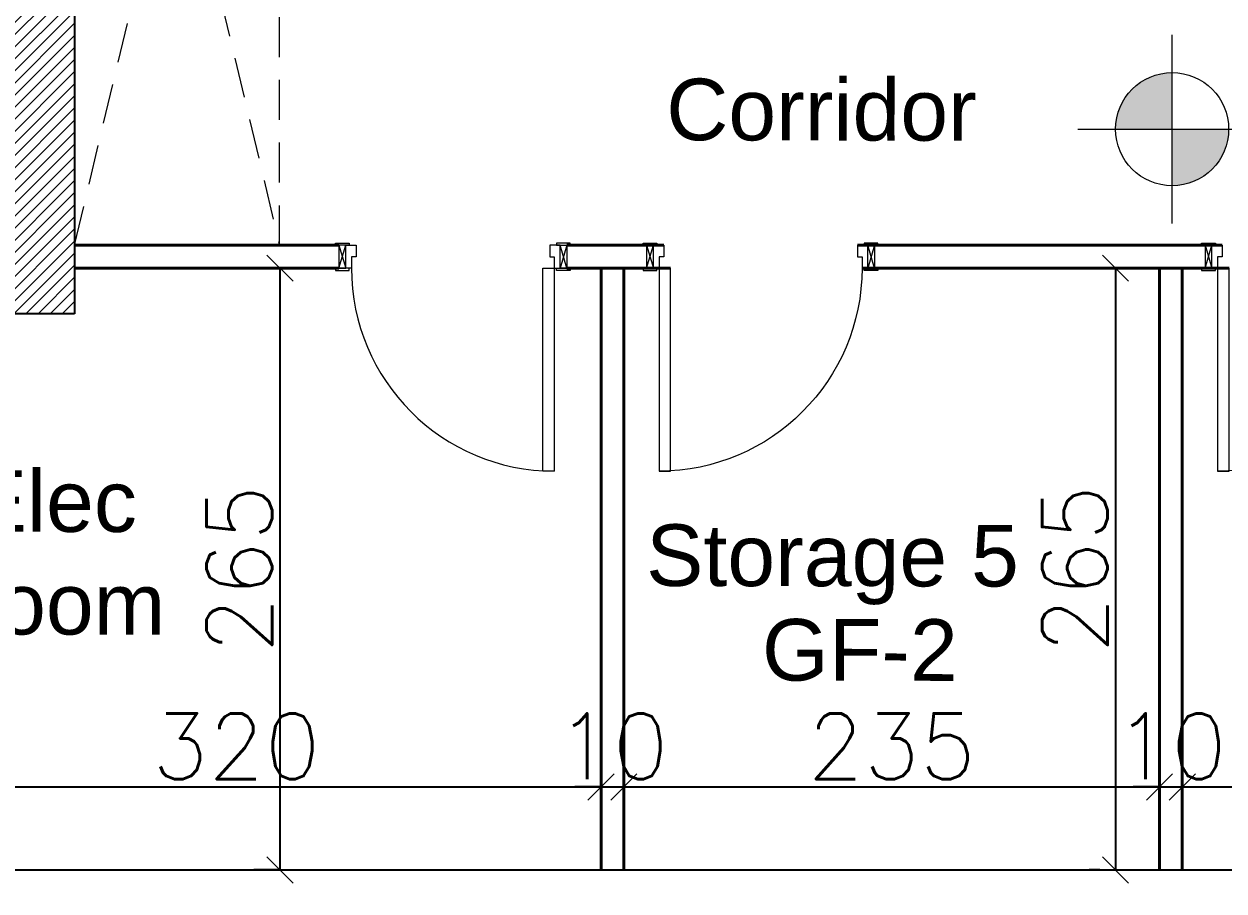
# Model space of a CAD drawing. Header units: metres. Extents: x -322116 to -321123, y -26723 to -26468.
# Drawn here: x -321780.77 to -321775.51, y -26556.65 to -26552.85 of the extents above; entities that cross this region are included whole.
import ezdxf

# ---------------------------------------------------------------- set-up
doc = ezdxf.new("R2010")
doc.units = ezdxf.units.M
doc.header["$LTSCALE"] = 7
doc.header["$MEASUREMENT"] = 0
doc.header["$PDMODE"] = 34
doc.header["$PDSIZE"] = 0.5
doc.linetypes.add('1363-TXX-A-XXX-Plots layouts-R02$0$HIDDEN', pattern=[0.375, 0.25, -0.125])
doc.linetypes.add('Hidden', pattern=[9.525, 6.35, -3.175])
for name, color, linetype, lineweight in [('1363TRXX-AS003$0$A-FLOR-IDEN', 4, 'Continuous', 18), ('A-ANNO-TXT3', 6, 'Continuous', 30), ('A-DOOR', 134, 'Continuous', 18), ('A-FLOR-HIDN', 9, 'Hidden', 13), ('A-GRID-DIMS', 142, 'Continuous', 9), ('A-WALL-BLWO', 7, 'Continuous', 40), ('L-Structure', 5, 'Continuous', 15), ('PATT-CONC', 8, 'Continuous', 9), ('plaster', 1, 'Continuous', 0)]:
    doc.layers.add(name, color=color, linetype=linetype, lineweight=lineweight)
doc.layers.add('22-1-14-ROAD P2PFGC', color=5, linetype='Continuous')
doc.styles.add('1363TRXX-AS003$0$EG_SIMPLEX', font='SIMPLEX.shx')
doc.styles.add('EG_SIMPLEX', font='SIMPLEX.shx')
doc.styles.get("Standard").update_dxf_attribs({"font": 'romans.shx', "height": 0.5})
doc.dimstyles.new('ERGA-M-0200', dxfattribs={"dimscale": 1.15, "dimtxt": 0.2, "dimasz": 0.2, "dimexe": 0.1, "dimexo": 0.1, "dimgap": 0.06, "dimtad": 1, "dimdec": 1, "dimlfac": 100, "dimrnd": 5, "dimdsep": 46, "dimtxsty": 'EG_SIMPLEX', "dimblk1": 'OBLIQUE', "dimblk2": 'OBLIQUE', "dimsah": 1, "dimcen": 0.3, "dimclrd": 256, "dimclre": 256, "dimclrt": 2, "dimadec": 0, "dimazin": 0, "dimtfac": 1, "dimtdec": 1, "dimtix": 1, "dimtmove": 2, "dimatfit": 3, "dimldrblk": 'OBLIQUE', "dimfxl": 1, "dimtolj": 1, "dimtzin": 0, "dimarcsym": 0})
pattern_1 = [(45, (65, 0), (-0.0265165042945, 0.0265165042945), [])]

# ---------------------------------------------------------------- blocks, each defined once
blk = doc.blocks.new('1363TRXX-AS003$0$TAG-LEV-PL1')
h = blk.add_hatch(color=256)
h.paths.add_polyline_path([(0, 168.7, 0.414214), (-168.8, 0), (0, 0)])
h.paths.add_polyline_path([(168.7, 0), (0, 0), (0, -168.8, 0.414214)])
for p, q in [((0, -281.3), (0, 281.3)), ((-281.3, 0), (1859, 0))]:
    blk.add_line(p, q)
blk.add_circle((0, 0), 168.7)
at = {"style": '1363TRXX-AS003$0$EG_SIMPLEX', "width": 0.85}
for tag, p in [('F.F.L.', (450, 150)), ('C.L.', (450, -450))]:
    blk.add_attdef(tag, p, '', height=300, dxfattribs=at)
blk = doc.blocks.new('*U84')
for p, q in [((-200, 0), (-170, -100)), ((-200, -100), (-170, 0)), ((800, 0), (770, -100)), ((800, -100), (770, 0))]:
    blk.add_line(p, q)
for points in [[(-95, 890), (-95, 0), (-145, 0), (-145, 890)], [(-215, 10), (-155, 10), (-155, 0), (-215, 0)], [(-170, -100), (-200, -100), (-200, 0), (-170, 0)], [(-145, 0), (-170, 0), (-170, -100), (-125, -100), (-125, -50), (-145, -50), (-145, 0)], [(745, 0), (770, 0), (770, -100), (725, -100), (725, -50), (745, -50), (745, 0)], [(815, 10), (755, 10), (755, 0), (815, 0)], [(770, -100), (800, -100), (800, 0), (770, 0)], [(-215, -110), (-155, -110), (-155, -100), (-215, -100)], [(815, -110), (755, -110), (755, -100), (815, -100)]]:
    blk.add_lwpolyline(points, close=True)
blk.add_arc((-145, 0), 890, 0, 90)
blk = doc.blocks.new('block')
at = {"layer": 'PATT-CONC', "transparency": 33554610}
h = blk.add_hatch(dxfattribs=at)
h.set_pattern_fill('ANSI31', color=8, scale=0.3)
h.set_pattern_definition([(45, (0, 0), (-0.0265165042945, 0.0265165042945), [])])
edge = h.paths.add_edge_path()
edge.add_line((-321666.3118, -26556.5581), (-321655.5118, -26556.5581))
edge.add_line((-321655.5118, -26556.5581), (-321655.5118, -26553.8198))
edge.add_line((-321655.5118, -26553.8198), (-321653.5118, -26553.8198))
edge.add_line((-321653.5118, -26553.8198), (-321653.5118, -26552.0448))
edge.add_line((-321653.5118, -26552.0448), (-321655.5118, -26552.0448))
edge.add_line((-321655.5118, -26552.0448), (-321655.5118, -26549.7581))
edge.add_line((-321655.5118, -26549.7581), (-321655.2118, -26549.7581))
edge.add_line((-321655.2118, -26549.7581), (-321655.2118, -26551.7448))
edge.add_line((-321655.2118, -26551.7448), (-321653.5118, -26551.7448))
edge.add_line((-321653.5118, -26551.7448), (-321653.5118, -26549.7581))
edge.add_line((-321653.5118, -26549.7581), (-321653.2118, -26549.7581))
edge.add_line((-321653.2118, -26549.7581), (-321653.2118, -26553.8198))
edge.add_line((-321653.2118, -26553.8198), (-321650.8518, -26553.8198))
edge.add_line((-321650.8518, -26553.8198), (-321650.8514, -26549.7581))
edge.add_line((-321650.8514, -26549.7581), (-321650.5518, -26549.7581))
edge.add_line((-321650.5518, -26549.7581), (-321650.5518, -26554.1198))
edge.add_line((-321650.5518, -26554.1198), (-321651.4424, -26554.1198))
edge.add_line((-321651.4424, -26554.1198), (-321651.4424, -26556.5581))
edge.add_line((-321651.4424, -26556.5581), (-321642.2603, -26556.5581))
at = {"layer": 'L-Structure'}
blk.add_lwpolyline([(-321666.3118, -26556.5581), (-321655.5118, -26556.5581), (-321655.5118, -26553.8198), (-321653.5118, -26553.8198), (-321653.5118, -26552.0448), (-321655.5118, -26552.0448), (-321655.5118, -26549.7581), (-321655.2118, -26549.7581), (-321655.2118, -26551.7448), (-321653.5118, -26551.7448), (-321653.5118, -26549.7581), (-321653.2118, -26549.7581), (-321653.2118, -26553.8198), (-321650.8518, -26553.8198), (-321650.8514, -26549.7581), (-321650.5518, -26549.7581), (-321650.5518, -26554.1198), (-321651.4424, -26554.1198), (-321651.4424, -26556.5581), (-321642.2603, -26556.5581)], dxfattribs=at)
blk = doc.blocks.new('new for 322')
at = {"layer": 'plaster'}
h = blk.add_hatch(dxfattribs=at)
h.set_pattern_fill('ANSI38', color=256, scale=1.6)
h.paths.add_polyline_path([(-321765.0788, -26543.0781), (-321765.5036, -26543.5028), (-321766.2268, -26542.7796), (-321766.2956, -26542.7796), (-321765.5175, -26558.0822), (-321764.316, -26558.0822)])
h.paths.add_polyline_path([(-321768.5834, -26556.8625), (-321781.7424, -26556.8822), (-321781.7424, -26554.1198), (-321785.2118, -26554.1198), (-321785.2118, -26556.8581), (-321797.2021, -26556.8581), (-321797.2961, -26558.0581), (-321784.2274, -26558.0581), (-321784.2274, -26555.3198), (-321783.0674, -26555.3198), (-321783.0674, -26558.0822), (-321768.5214, -26558.0822)])
h.paths.add_polyline_path([(-321765.5798, -26556.8581), (-321768.5834, -26556.8625), (-321768.5214, -26558.0822), (-321765.5175, -26558.0822)])
h.paths.add_polyline_path([(-321797.2021, -26556.8581), (-321800.2113, -26556.8581), (-321800.3053, -26558.0581), (-321797.2961, -26558.0581)])
h.paths.add_polyline_path([(-321799.6506, -26549.7008), (-321799.1168, -26542.8869), (-321799.7327, -26543.5028), (-321800.3225, -26542.9129), (-321800.847, -26549.6071), (-321801.509, -26558.0581), (-321800.3053, -26558.0581), (-321800.2113, -26556.8581), (-321800.2113, -26556.8581)])
h.paths.add_polyline_path([(-321798.8905, -26539.9977), (-321798.2566, -26531.9053), (-321770.9538, -26531.9053), (-321771.0148, -26530.7053), (-321799.3662, -26530.7053), (-321800.0868, -26539.9039), (-321800.3225, -26542.9129), (-321799.7327, -26543.5028), (-321799.1168, -26542.8869)])
edge = h.paths.add_edge_path(flags=16)
edge.add_arc((-321799.7327, -26542.7796), 0.5062, 0, 360)
h.paths.add_polyline_path([(-321799.9764, -26543.172), (-321799.4889, -26543.172), (-321799.4889, -26542.8345), (-321799.9764, -26542.8345)], flags=0)
h.paths.add_polyline_path([(-321800.1505, -26542.7522), (-321799.3148, -26542.7522), (-321799.3148, -26542.4147), (-321800.1505, -26542.4147)], flags=0)
h.paths.add_polyline_path([(-321800.0191, -26538.1625), (-321799.0769, -26538.1625), (-321799.0769, -26537.7125), (-321800.0191, -26537.7125)], flags=17)
h.paths.add_polyline_path([(-321799.7372, -26537.6648), (-321799.3588, -26537.6648), (-321799.3588, -26537.2054), (-321799.7372, -26537.2054)], flags=16)
edge = h.paths.add_edge_path()
edge.add_line((-321765.8073, -26528.7505), (-321767.005, -26528.8262))
edge.add_line((-321767.005, -26528.8262), (-321766.2956, -26542.7796))
edge.add_line((-321766.2956, -26542.7796), (-321766.2268, -26542.7796))
edge.add_line((-321766.2268, -26542.7796), (-321766.0098, -26542.7796))
edge.add_arc((-321765.5036, -26542.7796), 0.5062, 39.0187, 180, ccw=False)
edge.add_line((-321765.1102, -26542.4608), (-321765.8073, -26528.7505))
blk = doc.blocks.new('_OBLIQUE')
at = {"color": 0, "linetype": 'ByBlock'}
blk.add_line((-0.5, -0.5), (0.5, 0.5), dxfattribs=at)
blk = doc.blocks.new('*D147')
at = {"layer": 'A-GRID-DIMS', "lineweight": -2, "transparency": 16777216}
for p, q in [((-321781.4424, -26556.2408), (-321781.4424, -26556.0793)), ((-321778.2415, -26556.2408), (-321778.2415, -26556.0793)), ((-321781.4424, -26556.1943), (-321778.2415, -26556.1943))]:
    blk.add_line(p, q, dxfattribs=at)
at = {"layer": 'Defpoints', "color": 0, "transparency": 16777216}
for p in [(-321778.2415, -26556.1943), (-321781.4424, -26556.3558), (-321778.2415, -26556.3558)]:
    blk.add_point(p, dxfattribs=at)
at = {"layer": 'A-GRID-DIMS', "lineweight": -2, "transparency": 16777216, "xscale": 0.115, "yscale": 0.115, "zscale": 0.115, "rotation": 180}
blk.add_blockref('_OBLIQUE', (-321781.4424, -26556.1943), dxfattribs=at)
at = {"layer": 'A-GRID-DIMS', "lineweight": -2, "transparency": 16777216, "xscale": 0.115, "yscale": 0.115, "zscale": 0.115}
blk.add_blockref('_OBLIQUE', (-321778.2415, -26556.1943), dxfattribs=at)
at = {"layer": 'A-GRID-DIMS', "color": 2, "transparency": 16777216, "insert": (-321779.8419, -26556.016), "char_height": 0.2875, "attachment_point": 5, "style": 'EG_SIMPLEX'}
blk.add_mtext('\\A1;320', dxfattribs=at)
blk = doc.blocks.new('*D148')
at = {"layer": 'A-GRID-DIMS', "lineweight": -2, "transparency": 16777216}
for p, q in [((-321778.2415, -26556.2408), (-321778.2415, -26556.0793)), ((-321778.1415, -26556.317), (-321778.1415, -26556.0793)), ((-321778.2415, -26556.1943), (-321778.3565, -26556.1943)), ((-321778.2415, -26556.1943), (-321778.1415, -26556.1943)), ((-321778.1415, -26556.1943), (-321778.0265, -26556.1943))]:
    blk.add_line(p, q, dxfattribs=at)
at = {"layer": 'Defpoints', "color": 0, "transparency": 16777216}
for p in [(-321778.1415, -26556.1943), (-321778.2415, -26556.3558), (-321778.1415, -26556.432)]:
    blk.add_point(p, dxfattribs=at)
at = {"layer": 'A-GRID-DIMS', "lineweight": -2, "transparency": 16777216, "xscale": 0.115, "yscale": 0.115, "zscale": 0.115}
blk.add_blockref('_OBLIQUE', (-321778.2415, -26556.1943), dxfattribs=at)
at = {"layer": 'A-GRID-DIMS', "lineweight": -2, "transparency": 16777216, "xscale": 0.115, "yscale": 0.115, "zscale": 0.115, "rotation": 180}
blk.add_blockref('_OBLIQUE', (-321778.1415, -26556.1943), dxfattribs=at)
at = {"layer": 'A-GRID-DIMS', "color": 2, "transparency": 16777216, "insert": (-321778.1915, -26556.016), "char_height": 0.2875, "attachment_point": 5, "style": 'EG_SIMPLEX'}
blk.add_mtext('\\A1;10', dxfattribs=at)
blk = doc.blocks.new('*D149')
at = {"layer": 'A-GRID-DIMS', "lineweight": -2, "transparency": 16777216}
for p, q in [((-321778.1415, -26556.317), (-321778.1415, -26556.0793)), ((-321775.7915, -26556.317), (-321775.7915, -26556.0793)), ((-321778.1415, -26556.1943), (-321775.7915, -26556.1943))]:
    blk.add_line(p, q, dxfattribs=at)
at = {"layer": 'Defpoints', "color": 0, "transparency": 16777216}
for p in [(-321775.7915, -26556.1943), (-321778.1415, -26556.432), (-321775.7915, -26556.432)]:
    blk.add_point(p, dxfattribs=at)
at = {"layer": 'A-GRID-DIMS', "lineweight": -2, "transparency": 16777216, "xscale": 0.115, "yscale": 0.115, "zscale": 0.115, "rotation": 180}
blk.add_blockref('_OBLIQUE', (-321778.1415, -26556.1943), dxfattribs=at)
at = {"layer": 'A-GRID-DIMS', "lineweight": -2, "transparency": 16777216, "xscale": 0.115, "yscale": 0.115, "zscale": 0.115}
blk.add_blockref('_OBLIQUE', (-321775.7915, -26556.1943), dxfattribs=at)
at = {"layer": 'A-GRID-DIMS', "color": 2, "transparency": 16777216, "insert": (-321776.9665, -26556.016), "char_height": 0.2875, "attachment_point": 5, "style": 'EG_SIMPLEX'}
blk.add_mtext('\\A1;235', dxfattribs=at)
blk = doc.blocks.new('*D150')
at = {"layer": 'A-GRID-DIMS', "lineweight": -2, "transparency": 16777216}
for p, q in [((-321775.7915, -26556.317), (-321775.7915, -26556.0793)), ((-321775.6915, -26556.317), (-321775.6915, -26556.0793)), ((-321775.7915, -26556.1943), (-321775.9065, -26556.1943)), ((-321775.7915, -26556.1943), (-321775.6915, -26556.1943)), ((-321775.6915, -26556.1943), (-321775.5765, -26556.1943))]:
    blk.add_line(p, q, dxfattribs=at)
at = {"layer": 'Defpoints', "color": 0, "transparency": 16777216}
for p in [(-321775.6915, -26556.1943), (-321775.7915, -26556.432), (-321775.6915, -26556.432)]:
    blk.add_point(p, dxfattribs=at)
at = {"layer": 'A-GRID-DIMS', "lineweight": -2, "transparency": 16777216, "xscale": 0.115, "yscale": 0.115, "zscale": 0.115}
blk.add_blockref('_OBLIQUE', (-321775.7915, -26556.1943), dxfattribs=at)
at = {"layer": 'A-GRID-DIMS', "lineweight": -2, "transparency": 16777216, "xscale": 0.115, "yscale": 0.115, "zscale": 0.115, "rotation": 180}
blk.add_blockref('_OBLIQUE', (-321775.6915, -26556.1943), dxfattribs=at)
at = {"layer": 'A-GRID-DIMS', "color": 2, "transparency": 16777216, "insert": (-321775.7415, -26556.016), "char_height": 0.2875, "attachment_point": 5, "style": 'EG_SIMPLEX'}
blk.add_mtext('\\A1;10', dxfattribs=at)
blk = doc.blocks.new('*D151')
at = {"layer": 'A-GRID-DIMS', "lineweight": -2, "transparency": 16777216}
for p, q in [((-321775.6915, -26556.317), (-321775.6915, -26556.0793)), ((-321773.3415, -26556.317), (-321773.3415, -26556.0793)), ((-321775.6915, -26556.1943), (-321773.3415, -26556.1943))]:
    blk.add_line(p, q, dxfattribs=at)
at = {"layer": 'Defpoints', "color": 0, "transparency": 16777216}
for p in [(-321773.3415, -26556.1943), (-321775.6915, -26556.432), (-321773.3415, -26556.432)]:
    blk.add_point(p, dxfattribs=at)
at = {"layer": 'A-GRID-DIMS', "lineweight": -2, "transparency": 16777216, "xscale": 0.115, "yscale": 0.115, "zscale": 0.115, "rotation": 180}
blk.add_blockref('_OBLIQUE', (-321775.6915, -26556.1943), dxfattribs=at)
at = {"layer": 'A-GRID-DIMS', "lineweight": -2, "transparency": 16777216, "xscale": 0.115, "yscale": 0.115, "zscale": 0.115}
blk.add_blockref('_OBLIQUE', (-321773.3415, -26556.1943), dxfattribs=at)
at = {"layer": 'A-GRID-DIMS', "color": 2, "transparency": 16777216, "insert": (-321774.5165, -26556.016), "char_height": 0.2875, "attachment_point": 5, "style": 'EG_SIMPLEX'}
blk.add_mtext('\\A1;235', dxfattribs=at)
blk = doc.blocks.new('*D158')
at = {"layer": 'A-GRID-DIMS', "lineweight": -2, "transparency": 16777216}
for p, q in [((-321779.6479, -26553.9198), (-321779.7652, -26553.9198)), ((-321779.6502, -26553.9198), (-321779.6502, -26556.5581)), ((-321779.6479, -26556.5581), (-321779.7652, -26556.5581))]:
    blk.add_line(p, q, dxfattribs=at)
at = {"layer": 'Defpoints', "color": 0, "transparency": 16777216}
for p in [(-321779.5329, -26553.9198, 0), (-321779.6502, -26556.5581), (-321779.5329, -26556.5581)]:
    blk.add_point(p, dxfattribs=at)
at = {"layer": 'A-GRID-DIMS', "lineweight": -2, "transparency": 16777216, "xscale": 0.115, "yscale": 0.115, "zscale": 0.115}
for p, rotation in [((-321779.6502, -26553.9198), 90), ((-321779.6502, -26556.5581), 270)]:
    blk.add_blockref('_OBLIQUE', p, dxfattribs=dict(at, rotation=rotation))
at = {"layer": 'A-GRID-DIMS', "color": 2, "transparency": 16777216, "insert": (-321779.8284, -26555.239), "char_height": 0.2875, "attachment_point": 5, "rotation": 90, "style": 'EG_SIMPLEX'}
blk.add_mtext('\\A1;265', dxfattribs=at)
blk = doc.blocks.new('*D159')
at = {"layer": 'A-GRID-DIMS', "lineweight": -2, "transparency": 16777216}
for p, q in [((-321776.0525, -26553.9198), (-321776.0994, -26553.9198)), ((-321775.9844, -26553.9198), (-321775.9844, -26556.5581)), ((-321776.0525, -26556.5581), (-321776.0994, -26556.5581))]:
    blk.add_line(p, q, dxfattribs=at)
at = {"layer": 'Defpoints', "color": 0, "transparency": 16777216}
for p in [(-321775.9375, -26553.9198, 0), (-321775.9844, -26556.5581), (-321775.9375, -26556.5581)]:
    blk.add_point(p, dxfattribs=at)
at = {"layer": 'A-GRID-DIMS', "lineweight": -2, "transparency": 16777216, "xscale": 0.115, "yscale": 0.115, "zscale": 0.115}
for p, rotation in [((-321775.9844, -26553.9198), 90), ((-321775.9844, -26556.5581), 270)]:
    blk.add_blockref('_OBLIQUE', p, dxfattribs=dict(at, rotation=rotation))
at = {"layer": 'A-GRID-DIMS', "color": 2, "transparency": 16777216, "insert": (-321776.1627, -26555.239), "char_height": 0.2875, "attachment_point": 5, "rotation": 90, "style": 'EG_SIMPLEX'}
blk.add_mtext('\\A1;265', dxfattribs=at)

msp = doc.modelspace()

# ---------------------------------------------------------------- hatches: boundary and pattern name
at = {"layer": 'PATT-CONC', "transparency": 33554610}
h = msp.add_hatch(dxfattribs=at)
h.set_pattern_fill('ANSI31', color=8, scale=0.3)
h.set_pattern_definition(pattern_1)
h.paths.add_polyline_path([(-321773.793, -26535.711), (-321775.5809, -26535.711, 0.21133), (-321778.4118, -26537.8081), (-321778.1118, -26537.8081), (-321778.1118, -26537.8889, -0.204211), (-321775.547, -26536.011), (-321773.8254, -26536.011, -0.32309), (-321770.5583, -26539.6828), (-321770.4713, -26541.3933), (-321770.171, -26541.3933), (-321770.4641, -26535.6276), (-321770.5221, -26534.4875), (-321770.8225, -26534.4875), (-321770.6301, -26538.2703, 0.23894)])
h.paths.add_polyline_path([(-321770.1101, -26542.5898), (-321770.171, -26541.3933), (-321770.4713, -26541.3933), (-321770.4129, -26542.5421, -0.124615), (-321770.8018, -26544.5666), (-321770.8018, -26545.0348), (-321771.0584, -26545.0348, -0.32006), (-321775.5763, -26546.8726), (-321775.5763, -26547.1804, 0.492914)])
h.paths.add_polyline_path([(-321778.1133, -26545.0966), (-321778.1133, -26545.0348), (-321778.4133, -26545.0348), (-321778.4133, -26545.1848, 0.200438), (-321775.5763, -26547.1804), (-321775.5763, -26546.8726, -0.191066)])
h.paths.add_polyline_path([(-321770.2032, -26556.5581), (-321772.2603, -26556.5581), (-321772.2603, -26556.8581), (-321770.2032, -26556.8581)])
h.paths.add_polyline_path([(-321768.5989, -26556.5581), (-321770.2032, -26556.5581), (-321770.2032, -26556.8581), (-321768.5836, -26556.8581)])
h.paths.add_polyline_path([(-321765.8812, -26550.9343), (-321766.1813, -26550.9343), (-321765.8954, -26556.5581), (-321768.5989, -26556.5581), (-321768.5836, -26556.8581), (-321765.5801, -26556.8581)])
h.paths.add_polyline_path([(-321766.2957, -26542.7796), (-321766.6058, -26542.7796, -0.201852), (-321769.0085, -26548.502), (-321768.9884, -26548.8965, 0.1533), (-321766.504, -26544.5889), (-321766.1813, -26550.9343), (-321765.8812, -26550.9343)])
h.paths.add_polyline_path([(-321766.3662, -26541.3933), (-321766.6664, -26541.3933), (-321766.6184, -26542.3374, -0.00267), (-321766.6141, -26542.4227), (-321766.596, -26542.7796), (-321766.2957, -26542.7796)])
h.paths.add_polyline_path([(-321766.5699, -26537.3873), (-321766.8701, -26537.3873), (-321766.7674, -26539.408), (-321766.6664, -26541.3933), (-321766.3662, -26541.3933)])
h.paths.add_polyline_path([(-321766.8738, -26531.4076), (-321767.1742, -26531.4076), (-321766.8701, -26537.3873), (-321766.5699, -26537.3873)])
h.paths.add_polyline_path([(-321767.0047, -26528.8322), (-321767.3043, -26528.8474), (-321767.1742, -26531.4076), (-321766.8738, -26531.4076)])
h = msp.add_hatch(dxfattribs=at)
h.set_pattern_fill('ANSI31', color=8, scale=0.3)
h.set_pattern_definition(pattern_1)
edge = h.paths.add_edge_path()
edge.add_line((-321770.7985, -26529.05), (-321771.0977, -26529.0746))
edge.add_line((-321771.0977, -26529.0746), (-321770.9538, -26531.9053))
edge.add_line((-321770.9538, -26531.9053), (-321775.2441, -26531.9053))
edge.add_line((-321775.2441, -26531.9053), (-321775.2441, -26532.2053))
edge.add_line((-321775.2441, -26532.2053), (-321773.5117, -26532.2053))
edge.add_arc((-321774.7364, -26540.111), 8, 61.28892, 81.19354, ccw=False)
edge.add_line((-321770.8933, -26533.0946), (-321770.8225, -26534.4875))
edge.add_line((-321770.8225, -26534.4875), (-321770.5221, -26534.4875))
edge.add_line((-321770.5221, -26534.4875), (-321770.7985, -26529.05))
edge = h.paths.add_edge_path(flags=16)
edge.add_line((-321770.9385, -26532.2053), (-321770.9111, -26532.7451))
edge.add_arc((-321774.7364, -26540.111), 8.3, 62.55553, 72.26821)
edge.add_line((-321772.2086, -26532.2053), (-321770.9385, -26532.2053))
edge = h.paths.add_edge_path()
edge.add_line((-321775.2441, -26531.9053), (-321781.747, -26531.9053))
edge.add_line((-321781.747, -26531.9053), (-321781.747, -26532.2053))
edge.add_line((-321781.747, -26532.2053), (-321777.1496, -26532.2053))
edge.add_arc((-321774.6263, -26539.959), 8.1539, 108.02628, 134.64905)
edge.add_line((-321780.3566, -26534.1581), (-321779.921, -26534.1581))
edge.add_arc((-321774.6263, -26539.959), 7.8539, 99.16369, 132.38775, ccw=False)
edge.add_line((-321775.8771, -26532.2053), (-321775.2441, -26532.2053))
edge.add_line((-321775.2441, -26532.2053), (-321775.2441, -26531.9053))
h.paths.add_polyline_path([(-321781.747, -26531.9053), (-321795.2474, -26531.9053), (-321795.2709, -26532.2053), (-321781.747, -26532.2053)])
h.paths.add_polyline_path([(-321795.2474, -26531.9053), (-321798.2566, -26531.9053), (-321800.2113, -26556.8581), (-321797.2021, -26556.8581), (-321797.1786, -26556.5581), (-321799.8869, -26556.5581), (-321797.9791, -26532.2053), (-321795.2709, -26532.2053)])
h.paths.add_polyline_path([(-321770.8452, -26529.0539), (-321771.0463, -26529.0704), (-321771.0977, -26529.0746), (-321770.7985, -26529.05)], flags=17)

# ---------------------------------------------------------------- linework, layer by layer
at = {"layer": '22-1-14-ROAD P2PFGC'}
for points in [[(-321781.4424, -26554.1198), (-321781.4424, -26556.5581), (-321765.8954, -26556.5581), (-321766.504, -26544.5889)], [(-321780.5518, -26554.1198), (-321781.4424, -26554.1198)]]:
    msp.add_lwpolyline(points, dxfattribs=at)
at = {"layer": '22-1-14-ROAD P2PFGC', "elevation": 0}
msp.add_lwpolyline([(-321780.5518, -26549.7581), (-321780.5518, -26554.1198)], dxfattribs=at)
at = {"layer": 'A-FLOR-HIDN', "linetype": '1363-TXX-A-XXX-Plots layouts-R02$0$HIDDEN', "ltscale": 0.1}
for p, q in [((-321780.5518, -26553.8198, 0), (-321779.6518, -26550.0581, 0)), ((-321780.5518, -26550.0581, 0), (-321779.6518, -26553.8198, 0)), ((-321779.6518, -26553.8198, 0), (-321779.6518, -26550.0581, 0))]:
    msp.add_line(p, q, dxfattribs=at)
at = {"layer": 'A-WALL-BLWO'}
for p, q in [((-321780.5518, -26553.8198, 0), (-321779.3915, -26553.8198, 0)), ((-321778.3915, -26553.8198, 0), (-321777.9665, -26553.8198, 0)), ((-321777.1165, -26553.8198, 0), (-321775.5165, -26553.8198, 0)), ((-321780.5518, -26553.9198, 0), (-321779.3915, -26553.9198, 0)), ((-321778.3915, -26553.9198, 0), (-321777.9365, -26553.9198, 0)), ((-321778.2415, -26553.9198), (-321778.2415, -26556.5581)), ((-321778.1415, -26553.9198), (-321778.1415, -26556.5581)), ((-321777.0965, -26553.9198, 0), (-321775.4865, -26553.9198, 0)), ((-321775.7915, -26553.9198), (-321775.7915, -26556.5581)), ((-321775.6915, -26553.9198), (-321775.6915, -26556.5581))]:
    msp.add_line(p, q, dxfattribs=at)

# ---------------------------------------------------------------- block references
at = {"layer": '1363TRXX-AS003$0$A-FLOR-IDEN'}
ref = msp.add_blockref('1363TRXX-AS003$0$TAG-LEV-PL1', (-321775.736, -26553.3105, 0), dxfattribs=dict(at, xscale=0.0014700000362087, yscale=0.0014700000362087, zscale=0.0014700000362087))
ref.add_attrib('C.L.', '698.90 C.L', (-321775.295, -26553.7515, 0), dxfattribs={"layer": '0', "height": 0.294, "rotation": 360, "style": '1363TRXX-AS003$0$EG_SIMPLEX', "width": 0.85})
ref.add_attrib('F.F.L.', '699.00 F.F.L', (-321775.295, -26553.1635, 0), dxfattribs={"layer": '0', "height": 0.294, "rotation": 360, "style": '1363TRXX-AS003$0$EG_SIMPLEX', "width": 0.85})
at = {"layer": 'A-DOOR', "extrusion": (5.54664e-07, 1.49774e-07, 1), "xscale": 0.0010000000000001, "yscale": 0.0010000000000001, "zscale": 0.0010000000000001, "rotation": 180}
msp.add_blockref('*U84', (-321778.5915, -26553.9198, -0.1825), dxfattribs=at)
at = {"layer": 'A-DOOR', "extrusion": (-5.54664e-07, 1.49774e-07, 1), "xscale": -0.0010000000000001, "yscale": 0.0010000000000001, "zscale": 0.0010000000000001, "rotation": 180}
for p in [(-321777.8415, -26553.9198, 0.1745), (-321775.3915, -26553.9198, 0.1745)]:
    msp.add_blockref('*U84', p, dxfattribs=at)
at = {"layer": 'A-WALL-BLWO'}
for name, p in [('new for 322', (0, 0)), ('block', (-130, 0))]:
    msp.add_blockref(name, p, dxfattribs=at)

# ---------------------------------------------------------------- texts
at = {"layer": 'A-ANNO-TXT3', "lineweight": 5, "char_height": 0.27, "attachment_point": 1, "rotation": 359.9008}
for s, insert in [('\\A1;{\\fArial Unicode MS|b0|i0|c0|p34;Corridor}', (-321777.9552, -26553.089)), ('\\A1;{\\fArial Unicode MS|b0|i0|c0|p34;Elec\\Proom}', (-321781.0114, -26554.8054)), ('\\A1;{\\fArial Unicode MS|b0|i0|c0|p34;Storage 5}', (-321778.0436, -26555.043)), ('\\A1;{\\fArial Unicode MS|b0|i0|c0|p34;GF-2}', (-321777.5352, -26555.4579, -0.0007))]:
    msp.add_mtext_dynamic_manual_height_columns(s, width=2.985678, gutter_width=3.0774, heights=[1.4075], dxfattribs=dict(at, insert=insert))

# ---------------------------------------------------------------- dimensions: what is measured, and where the dimension line sits
at = {"layer": 'A-GRID-DIMS'}
for base, p1, p2, picture, middle in [((-321779.6502, -26556.5581), (-321779.5329, -26553.9198, 0), (-321779.5329, -26556.5581), '*D158', (-321779.8284, -26555.239)), ((-321775.9844, -26556.5581), (-321775.9375, -26553.9198, 0), (-321775.9375, -26556.5581), '*D159', (-321776.1627, -26555.239))]:
    dim = msp.add_linear_dim(base=base, p1=p1, p2=p2, angle=90, dimstyle='ERGA-M-0200', override={"dimtxt": 0.25, "dimasz": 0.1, "dimgap": 0.03, "dimfxl": 100}, dxfattribs=at)
    dim.commit()
    dim.dimension.update_dxf_attribs({"geometry": picture, "text_midpoint": middle})
for base, p1, p2, picture, middle in [((-321778.2415, -26556.1943), (-321781.4424, -26556.3558), (-321778.2415, -26556.3558), '*D147', (-321779.8419, -26556.016)), ((-321778.1415, -26556.1943), (-321778.2415, -26556.3558), (-321778.1415, -26556.432), '*D148', (-321778.1915, -26556.016)), ((-321775.7915, -26556.1943), (-321778.1415, -26556.432), (-321775.7915, -26556.432), '*D149', (-321776.9665, -26556.016)), ((-321775.6915, -26556.1943), (-321775.7915, -26556.432), (-321775.6915, -26556.432), '*D150', (-321775.7415, -26556.016)), ((-321773.3415, -26556.1943), (-321775.6915, -26556.432), (-321773.3415, -26556.432), '*D151', (-321774.5165, -26556.016))]:
    dim = msp.add_linear_dim(base=base, p1=p1, p2=p2, dimstyle='ERGA-M-0200', override={"dimtxt": 0.25, "dimasz": 0.1, "dimgap": 0.03, "dimfxl": 100}, dxfattribs=at)
    dim.commit()
    dim.dimension.update_dxf_attribs({"geometry": picture, "text_midpoint": middle})

doc.saveas('drawing.dxf')
